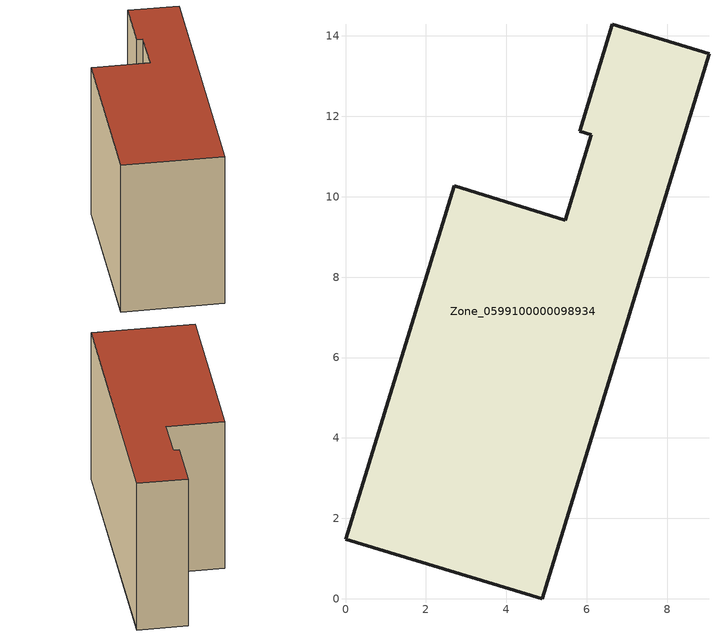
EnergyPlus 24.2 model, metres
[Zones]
Zone_0599100000098934
 floor ground (C_G): 0,1.48 2.7,10.27 5.46,9.42 6.11,11.54 5.82,11.63 6.63,14.29 9.04,13.55 4.89,0 z0
 wall outside (C_F): 2.7,10.27 0,1.48 4.89,0 9.04,13.55 6.63,14.29 5.82,11.63 6.11,11.54 5.46,9.42 2.7,10.27 z0:8.31
 roof outside (C_R): 6.11,11.54 5.46,9.42 2.7,10.27 0,1.48 4.89,0 9.04,13.55 6.63,14.29 5.82,11.63 z8.31
[BUILDING]
Pand.0599100000098934: North Axis=0; Terrain=City; Loads Convergence Tolerance Value=0.04; Temperature Convergence Tolerance Value=0.4; Solar Distribution=FullExterior; Maximum Number of Warmup Days=25; Minimum Number of Warmup Days=1
[Site:Location]
Rotterdam.The.Hague.AP_ZH_NLD Design_Conditions: Latitude=51.96; Longitude=4.45; Time Zone=1; Elevation=-4.5
[SITE:GROUNDTEMPERATURE:BUILDINGSURFACE]
18, 18, 18, 18, 18, 18, 18, 18, 18, 18, 18, 18
[MATERIAL] Thermal Absorptance=0.9; Solar Absorptance=0.7; Visible Absorptance=0.7
Name | Roughness | Thickness | Conductivity | Density | Specific Heat
G.TI.1975-1991 | MediumSmooth | 0.15 | 0.288461 | 540 | 1210
F.TI.1975-1991 | Rough | 0.3 | 0.230769 | 1920 | 840
R.TI.1975-1991 | MediumRough | 0.2 | 0.153846 | 1500 | 1000
[CONSTRUCTION]
C_G: G.TI.1975-1991
C_F: F.TI.1975-1991
C_R: R.TI.1975-1991
[ZONE]
Zone_0599100000098934: Type=1; Multiplier=1; Ceiling Height=Autocalculate; Volume=Autocalculate; Floor Area=autocalculate; Part of Total Floor Area=Yes
[ZONEINFILTRATION:DESIGNFLOWRATE]
Infil_Zone_0599100000098934: Zone or ZoneList or Space or SpaceList=Zone_0599100000098934; Schedule=AlwaysOn; Design Flow Rate Calculation Method=Flow/Area; Flow Rate per Floor Area=0.003; Constant Term Coefficient=1; Temperature Term Coefficient=0; Velocity Term Coefficient=0; Velocity Squared Term Coefficient=0
[HVACTEMPLATE:ZONE:IDEALLOADSAIRSYSTEM]
Zone_0599100000098934: Maximum Heating Supply Air Temperature=50; Minimum Cooling Supply Air Temperature=13; Maximum Heating Supply Air Humidity Ratio=0.0156; Minimum Cooling Supply Air Humidity Ratio=0.0077; Heating Limit=NoLimit; Cooling Limit=NoLimit; Dehumidification Control Type=ConstantSensibleHeatRatio; Cooling Sensible Heat Ratio=0.7; Dehumidification Setpoint=60; Humidification Control Type=None; Humidification Setpoint=30; Outdoor Air Method=None; Outdoor Air Flow Rate per Person=0.00944; Outdoor Air Flow Rate per Zone Floor Area=0; Outdoor Air Flow Rate per Zone=0; Demand Controlled Ventilation Type=None; Outdoor Air Economizer Type=NoEconomizer; Heat Recovery Type=None; Sensible Heat Recovery Effectiveness=0.7; Latent Heat Recovery Effectiveness=0.65
[ZONECONTROL:THERMOSTAT]
ThermostatControl_Zone_0599100000098934: Zone or ZoneList=Zone_0599100000098934; Control Type Schedule=DualSetpointControlType; Control 1=Thermostat_Zone_0599100000098934; Temperature Difference Between Cutout And Setpoint=0
[THERMOSTATSETPOINT:DUALSETPOINT]
Thermostat_Zone_0599100000098934: Heating Setpoint Temperature Schedule=HeatingSetpoint_Zone_0599100000098934; Cooling Setpoint Temperature Schedule=CoolingSetpoint_Zone_0599100000098934
[SCHEDULE:COMPACT]
HeatingSetpoint_Zone_0599100000098934: Through: 12/31, For: AllDays, Until: 24:00, 21
CoolingSetpoint_Zone_0599100000098934: Through: 12/31, For: AllDays, Until: 24:00, 24
DualSetpointControlType: Through: 12/31, For: AllDays, Until: 24:00, 4
AlwaysOn: Through: 12/31, For: AllDays, Until: 24:00, 1
